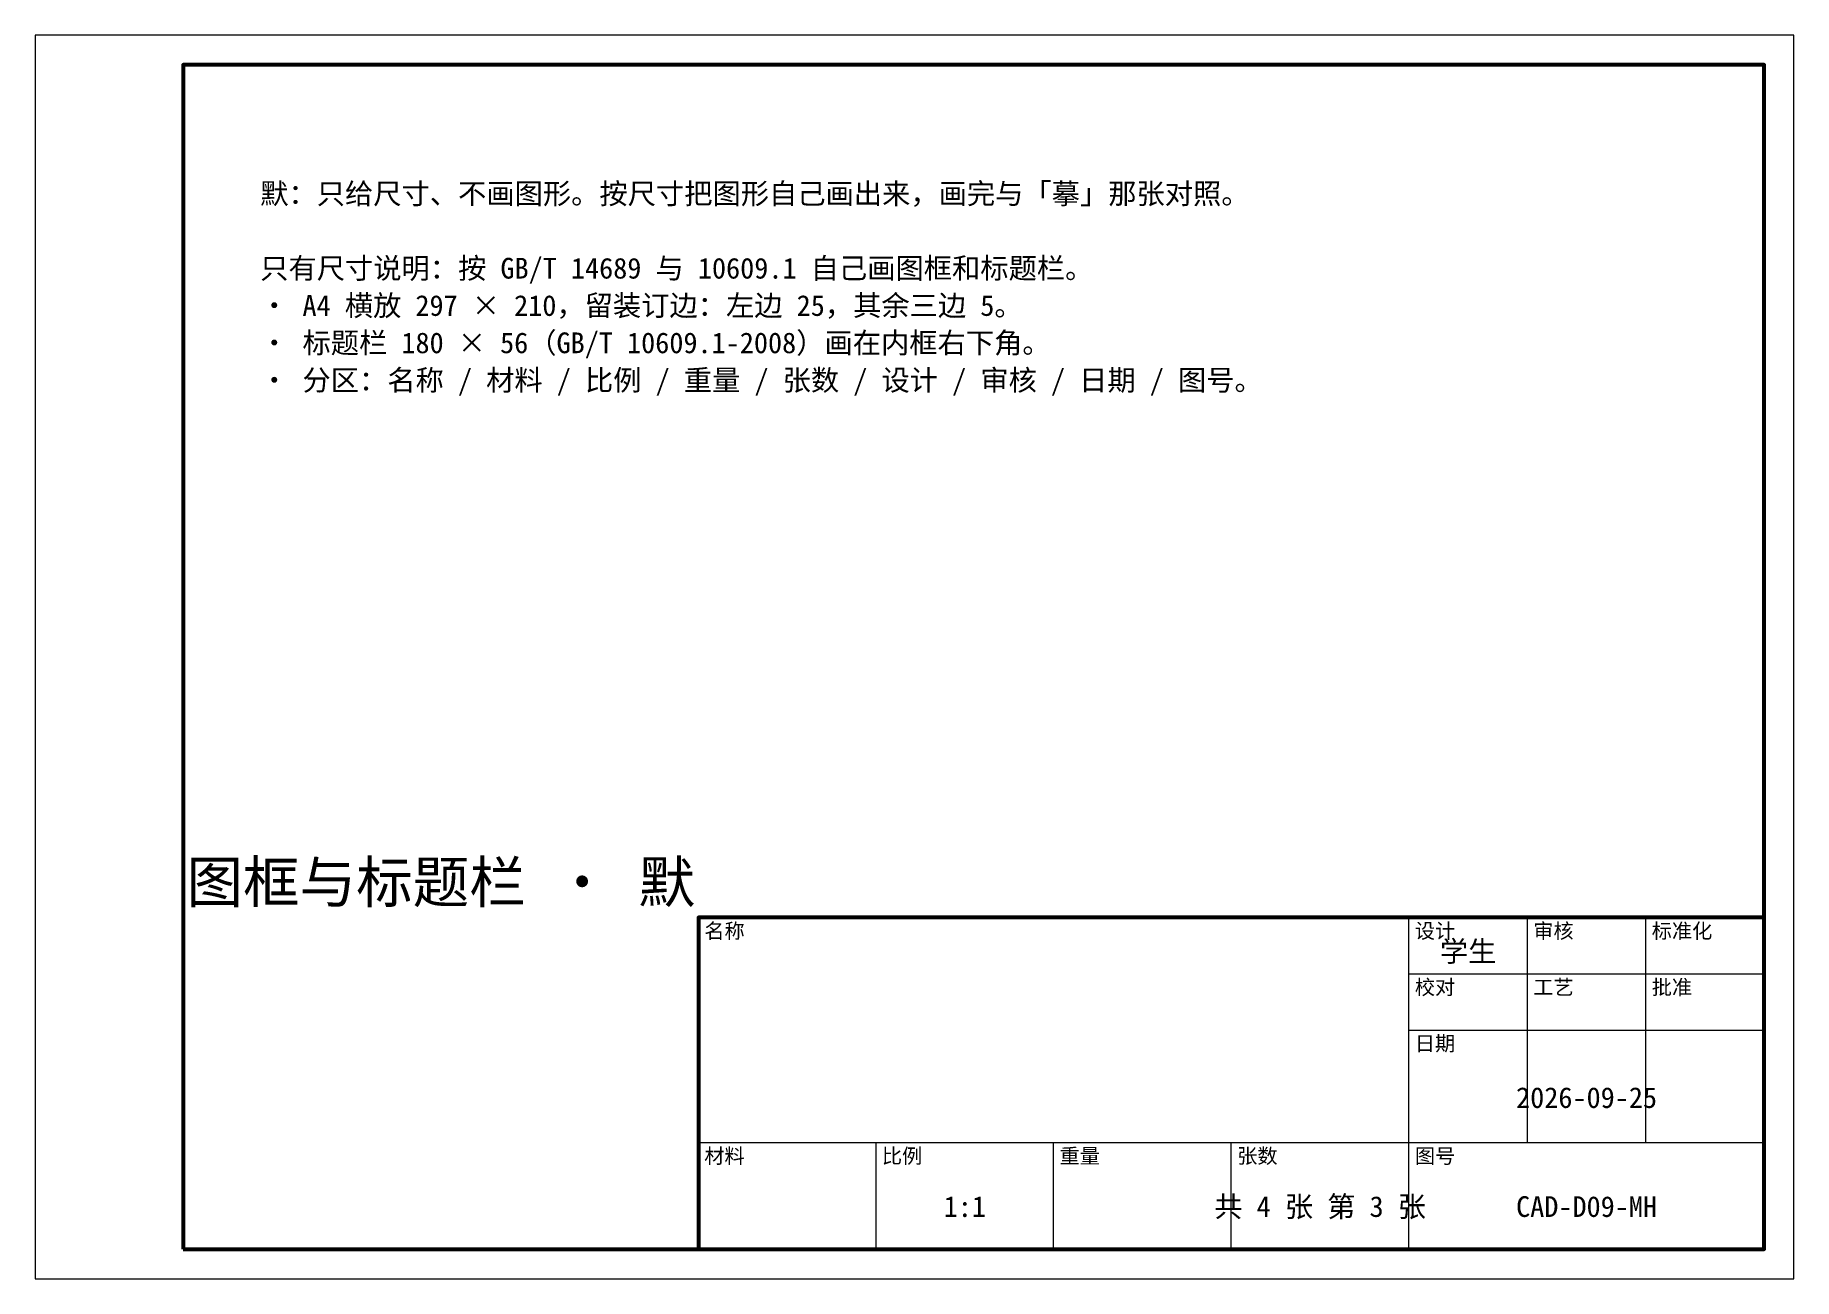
# Model space of a CAD drawing. Header units: millimetres. Extents: x 0 to 297, y 0 to 210.
import ezdxf
from ezdxf.enums import TextEntityAlignment as Align

# ---------------------------------------------------------------- set-up
doc = ezdxf.new("R2010")
doc.units = ezdxf.units.MM
for name, color, linetype, lineweight in [('图框', 7, 'CONTINUOUS', 70), ('文字', 7, 'CONTINUOUS', 25), ('细实线', 3, 'CONTINUOUS', 25)]:
    doc.layers.add(name, color=color, linetype=linetype, lineweight=lineweight)
doc.styles.add('长仿宋', font='simfang.ttf', dxfattribs={"width": 0.7})

msp = doc.modelspace()

# ---------------------------------------------------------------- linework, layer by layer
at = {"layer": '图框'}
for points in [[(25, 5), (292, 5), (292, 205), (25, 205)], [(112, 5), (292, 5), (292, 61), (112, 61)]]:
    msp.add_lwpolyline(points, close=True, dxfattribs=at)
at = {"layer": '细实线'}
for p, q in [((232, 5), (232, 61)), ((252, 23), (252, 61)), ((272, 23), (272, 61)), ((232, 51.5), (292, 51.5)), ((232, 42), (292, 42)), ((112, 23), (292, 23)), ((142, 5), (142, 23)), ((172, 5), (172, 23)), ((202, 5), (202, 23))]:
    msp.add_line(p, q, dxfattribs=at)
msp.add_lwpolyline([(0, 0), (297, 0), (297, 210), (0, 210)], close=True, dxfattribs=at)

# ---------------------------------------------------------------- texts
at = {"layer": '文字', "style": '长仿宋'}
for s, height, p in [('默：只给尺寸、不画图形。按尺寸把图形自己画出来，画完与「摹」那张对照。', 3.5, (38, 185)), ('只有尺寸说明：按 GB/T 14689 与 10609.1 自己画图框和标题栏。', 3.5, (38, 172.4)), ('· A4 横放 297 × 210，留装订边：左边 25，其余三边 5。', 3.5, (38, 166.1)), ('· 标题栏 180 × 56（GB/T 10609.1-2008）画在内框右下角。', 3.5, (38, 159.8)), ('· 分区：名称 / 材料 / 比例 / 重量 / 张数 / 设计 / 审核 / 日期 / 图号。', 3.5, (38, 153.5)), ('名称', 2.5, (113, 60)), ('设计', 2.5, (233, 60)), ('审核', 2.5, (253, 60)), ('标准化', 2.5, (273, 60)), ('校对', 2.5, (233, 50.5)), ('工艺', 2.5, (253, 50.5)), ('批准', 2.5, (273, 50.5)), ('日期', 2.5, (233, 41)), ('材料', 2.5, (113, 22)), ('比例', 2.5, (143, 22)), ('重量', 2.5, (173, 22)), ('张数', 2.5, (203, 22)), ('图号', 2.5, (233, 22))]:
    msp.add_text(s, height=height, dxfattribs=at).set_placement(p, align=Align.TOP_LEFT)
for s, height, p in [('图框与标题栏 · 默', 7, (68.5, 67)), ('学生', 3.5, (242, 55.3)), ('2026-09-25', 3.5, (262, 30.6)), ('1:1', 3.5, (157, 12.2)), ('共 4 张 第 3 张', 3.5, (217, 12.2)), ('CAD-D09-MH', 3.5, (262, 12.2))]:
    msp.add_text(s, height=height, dxfattribs=at).set_placement(p, align=Align.MIDDLE_CENTER)

doc.saveas('drawing.dxf')
